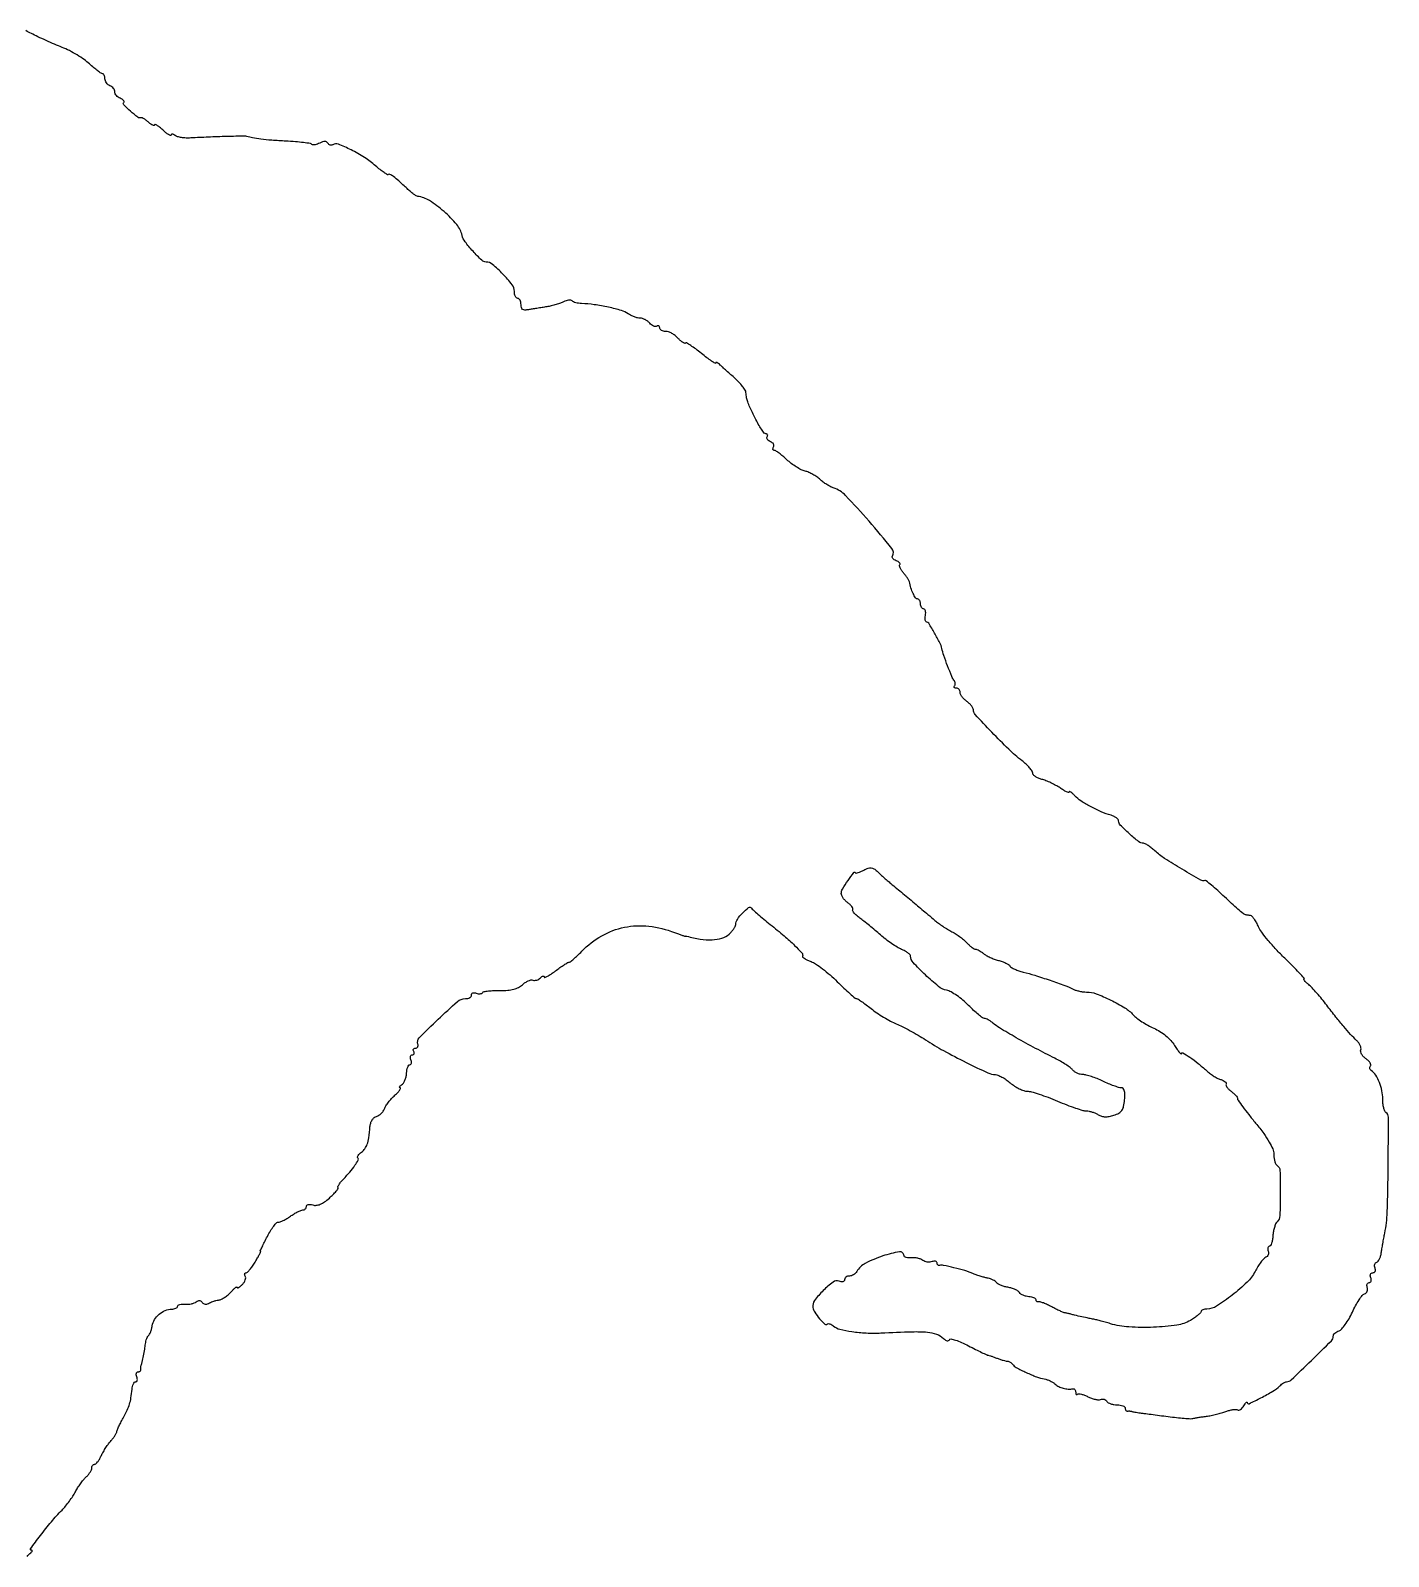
# Model space of a CAD drawing. Extents: x 0 to 823, y 1 to 610.
# Drawn here: x 411.4 to 822.7, y 121.1 to 583.1 of the extents above; entities that cross this region are included whole.
import ezdxf

# ---------------------------------------------------------------- set-up
doc = ezdxf.new("R2010")
doc.units = 0

msp = doc.modelspace()

# ---------------------------------------------------------------- linework, layer by layer
msp.add_lwpolyline([(410.439203, 121.099351, -0.093878), (411.498406, 122.234687, 0.037547), (411.830693, 122.519102, 0.137461), (411.965803, 122.758058, 0.315936), (411.904706, 122.915284, 0.143319), (411.68305, 122.984687, -0.607152), (411.447671, 123.458899, -0.00556), (414.423057, 127.440907, -0.012352), (417.763641, 131.592816, -0.016854), (420.987433, 135.152358, 0.020577), (422.078437, 136.375155, 0.013617), (423.232732, 137.862081, 0.013715), (424.277087, 139.370867, 0.025768), (425.021936, 140.652358, -0.021586), (425.711008, 141.861026, -0.015917), (426.572242, 143.138586, -0.016148), (427.465494, 144.296034, -0.034304), (428.243172, 145.117295, 0.031629), (428.915497, 145.819741, 0.032952), (429.483932, 146.592242, 0.034916), (429.881157, 147.321626, 0.107635), (430, 147.867295, -0.072466), (430.063064, 148.300137, -0.087332), (430.246599, 148.667268, -0.100472), (430.519353, 148.912701, -0.133904), (430.839485, 149, 0.187655), (431.234222, 149.153556, 0.038195), (431.756542, 149.711477, 0.035402), (432.2985, 150.49467, 0.026763), (432.78253, 151.422051, -0.02274), (433.335317, 152.502254, -0.013093), (434.092712, 153.752545, -0.013065), (434.920779, 154.970834, -0.021253), (435.693045, 155.954471, 0.014397), (436.387992, 156.815072, 0.017872), (436.98152, 157.655709, 0.016351), (437.425122, 158.385232, 0.114316), (437.541916, 158.78242, -0.086533), (437.646432, 159.226833, -0.007142), (438.130677, 160.317336, -0.009387), (438.755248, 161.607141, -0.007097), (439.487349, 163, 0.013574), (440.717588, 165.416066, 0.035596), (441.425704, 167.227415, 0.036007), (441.865297, 169.108925, 0.014165), (442.208461, 171.75, -0.037081), (442.360787, 172.611487, -0.052933), (442.630422, 173.339063, -0.066411), (442.967825, 173.839407, -0.214416), (443.325097, 174, 0.203006), (443.615192, 174.122845, 0.141883), (443.783785, 174.440625, 0.09251), (443.794159, 174.925395, 0.050871), (443.638374, 175.5, -0.055937), (443.488865, 176.074366, -0.100118), (443.516384, 176.559375, -0.147206), (443.710807, 176.877514, -0.184534), (444.031385, 177, 0.077818), (444.39249, 177.056543, 0.103422), (444.680683, 177.220313, 0.11996), (444.850929, 177.464337, 0.132511), (444.881579, 177.75, -0.030259), (444.850365, 178.0738, -0.02375), (444.854559, 178.426562, -0.024306), (444.890188, 178.755239, -0.052881), (444.955889, 179, 0.036017), (445.251435, 179.969455, 0.006387), (445.649536, 181.826925, 0.007401), (446.019951, 183.822219, 0.012625), (446.262384, 185.5, -0.029544), (446.406728, 186.305465, -0.031343), (446.643095, 187.072127, -0.033025), (446.929487, 187.700315, -0.108839), (447.224747, 188.04341, 0.114573), (447.527888, 188.403841, 0.028186), (447.841856, 189.116901, 0.027378), (448.117355, 189.99608, 0.024376), (448.307815, 190.934762, -0.099239), (448.99195, 192.813204, -0.07838), (450.39424, 194.46615, -0.078449), (452.235854, 195.606024, -0.099745), (454.19113, 196, 0.044093), (454.883572, 196.061183, 0.063898), (455.468644, 196.244659, 0.083694), (455.864419, 196.514554, 0.204088), (456, 196.832881, -0.253137), (456.164733, 197.137414, -0.075996), (456.660937, 197.363413, -0.055709), (457.38804, 197.48402, -0.035049), (458.25, 197.469368, 0.039364), (459.196656, 197.461438, 0.034139), (460.180098, 197.598586, 0.035643), (461.056327, 197.848722, 0.07931), (461.660972, 198.185046, -0.069971), (462.18616, 198.49008, -0.118114), (462.686968, 198.566456, -0.13297), (463.12708, 198.406704, -0.101507), (463.480071, 198.032246, 0.110583), (463.821739, 197.682591, 0.100448), (464.291762, 197.496788, 0.095336), (464.818251, 197.504089, 0.088787), (465.319098, 197.704758, -0.040111), (465.905798, 198.008714, -0.018542), (466.710259, 198.312202, -0.018229), (467.584026, 198.570297, -0.024115), (468.396677, 198.73718, 0.072182), (469.255849, 199.001479, 0.033209), (470.280618, 199.573266, 0.03202), (471.29772, 200.329517, 0.038263), (472.146677, 201.16912, -0.015775), (472.858923, 201.939826, -0.035524), (473.455586, 202.465501, -0.072492), (473.850721, 202.684703, -0.524605), (474, 202.581581, 0.418304), (474.137493, 202.445993, 0.120238), (474.459354, 202.5293, 0.051395), (474.962658, 202.870168, 0.021853), (475.563758, 203.420901, 0.049186), (476.115835, 204.093771, 0.059573), (476.485222, 204.821308, 0.070398), (476.628282, 205.491725, 0.157085), (476.504741, 205.992329, -0.061712), (476.327564, 206.378342, -0.131396), (476.312658, 206.703997, -0.1916), (476.456682, 206.917175, -0.150629), (476.725375, 207, 0.195923), (477.159152, 207.176759, 0.023075), (477.884981, 207.954688, 0.024853), (478.691772, 209.00518, 0.017919), (479.488607, 210.25, 0.006333), (480.203896, 211.496678, 0.011199), (480.75763, 212.545313, 0.005791), (481.174073, 213.403342, 0.549902), (481.112763, 213.5, -0.542254), (481.046667, 213.601537, -0.003182), (481.596143, 214.821875, -0.008398), (482.290887, 216.274039, -0.004839), (483.173504, 218, -0.017276), (484.14788, 219.713949, -0.025614), (485.127074, 221.136977, -0.023368), (486.006185, 222.179331, -0.245958), (486.514956, 222.359921, 0.125153), (487.056096, 222.418458, 0.022865), (487.990365, 222.816202, 0.023323), (489.065898, 223.396588, 0.019326), (490.15437, 224.109921, -0.017768), (491.250957, 224.833464, -0.020215), (492.350861, 225.444789, -0.019852), (493.317769, 225.884914, -0.097169), (493.90437, 226, 0.096402), (494.322548, 226.081382, 0.097286), (494.678159, 226.313545, 0.098541), (494.916254, 226.660073, 0.101739), (495, 227.067388, -0.205189), (495.155508, 227.430372, -0.134651), (495.561863, 227.648993, -0.087151), (496.189017, 227.681654, -0.046408), (496.950617, 227.515673, 0.105776), (498.00103, 227.413925, 0.0709), (499.17266, 227.7203, 0.05456), (500.482341, 228.446605, 0.028125), (501.951341, 229.614229, 0.013557), (503.090733, 230.686235, 0.02256), (503.98287, 231.656182, 0.018747), (504.607569, 232.459381, 0.367564), (504.584057, 232.749276, -0.293113), (504.524929, 233.019852, -0.041154), (504.778858, 233.562933, -0.03629), (505.224848, 234.2259, -0.022912), (505.833333, 234.933048, 0.011204), (508.13262, 237.481968, 0.02559), (509.720602, 239.526465, 0.027996), (510.683076, 241.084969, 0.332126), (510.58715, 241.746184, -0.256571), (510.4989, 242.049545, -0.08457), (510.680738, 242.4945, -0.059498), (511.092698, 243.008596, -0.036271), (511.686603, 243.512789, 0.077874), (512.732318, 244.561454, 0.076661), (513.413944, 245.885144, 0.046687), (513.874549, 247.859433, 0.011276), (514.254464, 251.196956, -0.053173), (514.476032, 252.306864, -0.064976), (514.919897, 253.266943, -0.074209), (515.530952, 253.976471, -0.114229), (516.244953, 254.352016, 0.076721), (516.960936, 254.663103, 0.050558), (517.669328, 255.217504, 0.049819), (518.264451, 255.915292, 0.066628), (518.64353, 256.655061, -0.057498), (519.066578, 257.519, -0.02178), (519.841573, 258.618987, -0.021231), (520.796435, 259.753145, -0.024287), (521.804116, 260.75, 0.017216), (522.704357, 261.615735, 0.038805), (523.308656, 262.343561, 0.080661), (523.544046, 262.825441, 0.497725), (523.405539, 263.015313, -0.185621), (523.192891, 263.101228, -0.334227), (523.161875, 263.277007, -0.105684), (523.386256, 263.553885, -0.028584), (523.847654, 263.884683, 0.104306), (524.375652, 264.399457, 0.045948), (524.844186, 265.260401, 0.042787), (525.189656, 266.299292, 0.044441), (525.347654, 267.368664, -0.030738), (525.468436, 268.376116, -0.046431), (525.706989, 269.226255, -0.057684), (526.01677, 269.818965, -0.248198), (526.356989, 269.999294, 0.211105), (526.63498, 270.122413, 0.13899), (526.793153, 270.440418, 0.089322), (526.796634, 270.925259, 0.048893), (526.638374, 271.5, -0.059765), (526.493584, 272.074174, -0.105471), (526.53372, 272.559375, -0.149855), (526.747127, 272.877971, -0.172457), (527.090402, 273, 0.113538), (527.43288, 273.078784, 0.184509), (527.63462, 273.29375, 0.157566), (527.659353, 273.617748, 0.079467), (527.5, 274, -0.091163), (527.35119, 274.381683, -0.169814), (527.399079, 274.70625, -0.175683), (527.636335, 274.922916, -0.098379), (528.024316, 275, 0.117327), (528.427402, 275.095906, 0.141836), (528.71119, 275.359734, 0.128475), (528.827395, 275.757127, 0.087898), (528.758457, 276.224628, -0.280563), (529.182759, 278.075843, -0.008902), (534.896842, 283.735594, -0.010893), (540.747874, 289.089185, -0.181775), (543.170435, 290, 0.058592), (543.870157, 290.082279, 0.077663), (544.462565, 290.325178, 0.096287), (544.859437, 290.684737, 0.162073), (545, 291.106989, -0.154099), (545.118415, 291.482083, -0.15229), (545.431218, 291.723326, -0.114223), (545.906415, 291.784115, -0.066643), (546.467975, 291.650663, 0.051109), (547.063155, 291.489603, 0.062781), (547.638008, 291.468467, 0.074914), (548.107265, 291.582404, 0.158682), (548.389655, 291.821458, -0.209845), (548.801696, 292.105494, -0.017115), (550.126264, 292.313306, -0.020689), (551.78445, 292.446286, -0.014363), (553.664397, 292.464955, 0.02319), (555.979925, 292.528828, 0.044462), (557.812367, 292.82984, 0.055104), (559.274585, 293.38319, 0.06965), (560.457606, 294.211698, -0.038493), (561.298142, 294.881836, -0.044676), (562.192159, 295.378207, -0.050148), (563.008663, 295.646374, -0.146926), (563.593034, 295.602673, 0.101241), (564.121115, 295.51495, 0.06264), (564.744128, 295.61696, 0.05913), (565.362488, 295.882443, 0.065528), (565.878145, 296.278145, -0.034825), (566.30974, 296.65347, -0.095848), (566.670455, 296.829965, -0.230895), (566.897528, 296.786317, -0.236005), (567, 296.581311, 0.516163), (567.215137, 296.428434, 0.036942), (568.008525, 296.772352, 0.027983), (569.11535, 297.434061, 0.014206), (570.433278, 298.381311, -0.00848), (571.795804, 299.384471, -0.011861), (573.048996, 300.23076, -0.008311), (574.114535, 300.889362, -0.135061), (574.516649, 301, 0.169453), (574.905965, 301.135842, 0.009241), (575.921593, 301.973931, 0.013518), (577.105721, 303.045265, 0.009395), (578.38654, 304.315509, -0.070373), (584.44029, 309.009274, -0.079887), (591.308153, 311.591039, -0.078283), (598.755118, 311.918121, -0.064174), (606.5, 310.018501, 0.004517), (607.667794, 309.579388, 0.006842), (608.692187, 309.220538, 0.003033), (609.567855, 308.933072, 0.147365), (609.75, 308.929701, -0.044246), (609.863913, 308.951099, -0.027425), (610, 308.956874, -0.02741), (610.13608, 308.947712, -0.043768), (610.25, 308.923489, 0.034769), (614.268455, 307.993251, 0.051308), (617.880371, 307.792768, 0.06163), (620.872001, 308.306862, 0.111022), (623.028168, 309.525492, 0.027048), (623.785313, 310.289098, 0.02971), (624.430547, 311.107443, 0.031043), (624.891324, 311.865442, 0.113929), (625.033269, 312.404988, -0.142576), (625.546735, 313.988199, -0.041506), (627.174929, 316.002372, -0.042871), (628.940248, 317.557934, -0.423), (629.819483, 317.412683, 0.056671), (630.320889, 316.840933, 0.004953), (631.764223, 315.555165, 0.006451), (633.525705, 314.056618, 0.004972), (635.484255, 312.466091, -0.008115), (639.741724, 308.963981, -0.017568), (642.872101, 306.107261, -0.014614), (645.07091, 303.82472, -0.266805), (645.279214, 302.87552, 0.289458), (645.366722, 302.544008, 0.042724), (645.938405, 302.096824, 0.037208), (646.785931, 301.629375, 0.023559), (647.833311, 301.207953, -0.063615), (649.234743, 300.509268, -0.015999), (651.313075, 299.020685, -0.016073), (653.597991, 297.151395, -0.01558), (655.782674, 295.120312, 0.005661), (657.811149, 293.15802, 0.008607), (659.621484, 291.504092, 0.004071), (661.183661, 290.147923, 0.178557), (661.584672, 290, -0.143438), (661.979967, 289.884218, -0.006812), (663.145784, 289.114586, -0.010719), (664.514241, 288.140627, -0.007467), (666.017898, 286.985825, 0.019005), (667.754501, 285.714722, 0.012657), (669.833148, 284.386688, 0.012752), (671.918354, 283.199102, 0.024247), (673.661802, 282.370369, -0.018322), (675.484527, 281.530273, -0.008002), (677.841279, 280.289732, -0.007906), (680.304893, 278.8911, -0.010462), (682.5, 277.535956, 0.017753), (687.998176, 274.251401, 0.010373), (694.798767, 270.691464, 0.006103), (701.403322, 267.506809, 0.10971), (703.685281, 267, -0.101587), (704.465611, 266.839805, -0.02561), (705.635779, 266.265625, -0.025069), (706.932896, 265.456907, -0.022974), (708.182369, 264.5, 0.031513), (709.479567, 263.541215, 0.029231), (710.919095, 262.726428, 0.030483), (712.286257, 262.155385, 0.08074), (713.326725, 261.972945, -0.065599), (714.569501, 261.793426, -0.010635), (716.909377, 261.080535, -0.011575), (719.642842, 260.113136, -0.009952), (722.471155, 258.972945, 0.008513), (725.271679, 257.834573, 0.010501), (727.921055, 256.873303, 0.00903), (730.166538, 256.156494, 0.072863), (731.234724, 256, -0.04965), (732.052627, 255.918582, -0.02665), (733.035916, 255.6657, -0.026267), (734.020658, 255.29781, -0.037065), (734.849436, 254.861956, 0.066939), (735.842394, 254.413077, 0.063697), (736.935743, 254.232516, 0.055353), (738.169829, 254.324189, 0.033799), (739.585867, 254.689255, 0.046262), (741.110039, 255.35596, 0.115124), (742.008027, 256.166145, 0.100715), (742.523002, 257.361569, 0.030436), (742.810365, 259.3273, 0.02109), (742.88223, 261.032012, 0.070487), (742.725548, 262.137569, 0.133742), (742.344473, 262.762717, 0.191661), (741.748195, 263, -0.074377), (740.974633, 263.11571, -0.012778), (739.562856, 263.5875, -0.013671), (737.921616, 264.23431, -0.011832), (736.236136, 265, 0.016314), (734.510024, 265.765562, 0.01658), (732.746875, 266.4125, 0.016595), (731.180163, 266.872065, 0.063119), (730.170751, 267, -0.062874), (729.347302, 267.103957, -0.044233), (728.465939, 267.415304, -0.044552), (727.661912, 267.872491, -0.068105), (727.071538, 268.413802, 0.06029), (726.35377, 269.092785, 0.014569), (725.009375, 270.028545, 0.014741), (723.392699, 271.018519, 0.014163), (721.699093, 271.925459, -0.006784), (715.858458, 274.943127, -0.00642), (709.992717, 278.17278, -0.004829), (704.89055, 281.133505, -0.049223), (702.921259, 282.580913, 0.027526), (702.245713, 283.124029, 0.028458), (701.521832, 283.583143, 0.029664), (700.852631, 283.905583, 0.097733), (700.374207, 284, -0.160246), (699.812701, 284.184701, -0.012634), (698.555717, 285.161956, -0.016157), (697.093451, 286.44039, -0.011642), (695.543359, 287.955596, 0.025015), (693.860934, 289.514414, 0.023673), (692.001005, 290.928117, 0.024387), (690.236523, 292.019232, 0.072339), (688.90827, 292.520147, -0.116514), (686.440224, 293.706832, -0.01958), (682.467258, 297.186631, -0.016437), (678.745443, 300.953001, -0.188842), (678, 302.856337, 0.196813), (677.827415, 303.277803, 0.037734), (677.192188, 303.83275, 0.035071), (676.303038, 304.40581, 0.025989), (675.25, 304.915032, -0.036119), (673.941914, 305.580583, -0.01412), (672.236058, 306.676648, -0.013891), (670.449934, 307.97109, -0.016802), (668.851472, 309.286353, 0.005222), (667.265511, 310.654131, 0.004081), (665.516045, 312.107049, 0.004127), (663.864858, 313.433159, 0.010048), (662.620291, 314.375941, -0.023954), (661.661706, 315.144945, -0.037164), (660.921905, 315.904071, -0.042263), (660.460578, 316.558903, -0.277521), (660.465258, 316.943786, 0.240219), (660.495122, 317.306855, 0.059544), (660.195498, 317.844549, 0.047767), (659.660769, 318.450803, 0.032016), (658.946439, 319.038604, -0.042022), (658.201724, 319.676792, -0.041651), (657.571767, 320.432294, -0.044899), (657.137377, 321.187397, -0.108498), (657, 321.81303, -0.135626), (657.372938, 323.162614, -0.016616), (659.048533, 325.762768, -0.014759), (660.815963, 328.160604, -0.583664), (661.34057, 328.08102, 0.372556), (661.52446, 327.982002, 0.025598), (662.139954, 328.152673, 0.026653), (662.930078, 328.463662, 0.015784), (663.837997, 328.913299, -0.032298), (665.142346, 329.506492, -0.113575), (666.05, 329.630762, -0.126366), (666.865508, 329.340897, -0.044386), (667.837997, 328.551862, 0.008086), (668.650726, 327.788371, 0.003589), (669.746162, 326.806424, 0.003551), (670.921266, 325.782944, 0.004786), (672, 324.874581, -0.001097), (675.658749, 321.839539, -0.000846), (679.636616, 318.513613, -0.00079), (683.237668, 315.482672, -0.00337), (685.373303, 313.654577, 0.02139), (686.402188, 312.8362, 0.010958), (687.756533, 311.895173, 0.010869), (689.196183, 310.985373, 0.016071), (690.5, 310.256564, -0.023215), (691.771179, 309.521978, -0.017056), (693.110565, 308.596732, -0.017308), (694.320114, 307.632057, -0.036316), (695.174264, 306.786302, 0.024339), (695.875825, 306.05757, 0.030074), (696.599273, 305.453645, 0.031056), (697.250141, 305.033354, 0.151264), (697.674264, 304.942499, -0.11524), (698.096123, 304.882943, -0.029923), (698.723638, 304.595498, -0.028802), (699.418844, 304.172166, -0.025893), (700.087056, 303.657489, 0.047073), (700.900036, 303.084401, 0.021192), (702.060649, 302.483757, 0.02076), (703.349299, 301.948505, 0.026571), (704.577039, 301.57002, -0.024782), (705.733313, 301.21809, -0.02757), (706.807514, 300.763751, -0.028453), (707.669618, 300.279086, -0.112516), (708.093695, 299.848398, 0.123162), (708.540973, 299.412832, 0.025501), (709.5248, 298.905566, 0.025362), (710.758498, 298.420877, 0.021537), (712.103712, 298.033228, -0.016085), (715.596902, 297.067707, -0.006767), (720.230324, 295.55601, -0.006213), (724.684618, 293.97369, -0.027501), (727.236431, 292.8684, 0.041449), (728.068504, 292.535209, 0.021868), (729.14617, 292.255092, 0.021606), (730.281652, 292.063256, 0.03105), (731.299278, 292, -0.091109), (734.195815, 291.467779, -0.022977), (738.61127, 289.551942, -0.023825), (742.885975, 287.200174, -0.071773), (745.437832, 285.077216, 0.046662), (746.478085, 284.119807, 0.018573), (748.06529, 283.002063, 0.018189), (749.878326, 281.915187, 0.021801), (751.661159, 281.031736, -0.036469), (753.529511, 280.036671, -0.032108), (755.319052, 278.741518, -0.033153), (756.858129, 277.287595, -0.050055), (757.96959, 275.818029, 0.01035), (758.747297, 274.599892, 0.023084), (759.399385, 273.714986, 0.041824), (759.845304, 273.250331, 0.644005), (759.996262, 273.318094, -0.573111), (760.439791, 273.575232, -0.019412), (762.550839, 272.268571, -0.022122), (765.08311, 270.393785, -0.01899), (767.576875, 268.208733, 0.029209), (768.531891, 267.405824, 0.020817), (769.686289, 266.617654, 0.021108), (770.854318, 265.956279, 0.041443), (771.841396, 265.550339, -0.035531), (772.646516, 265.23029, -0.061522), (773.251014, 264.840874, -0.092522), (773.57602, 264.44797, -0.271425), (773.568082, 264.110158, 0.229446), (773.528444, 263.724771, 0.064159), (773.814295, 263.171297, 0.050845), (774.341831, 262.553156, 0.034562), (775.053561, 261.961396, -0.025164), (775.798699, 261.365164, -0.030835), (776.428233, 260.733853, -0.032088), (776.877504, 260.152799, -0.149609), (777, 259.752577, 0.155701), (777.16787, 259.226568, 0.004144), (778.615625, 257.224709, 0.008289), (780.392361, 254.892352, 0.005534), (782.5, 252.278765, -0.013021), (784.94311, 249.154577, -0.02723), (786.642382, 246.578839, -0.034905), (787.683005, 244.472922, -0.0976), (788, 242.864446, 0.033565), (788.073698, 241.767827, 0.038695), (788.29375, 240.743245, 0.042306), (788.614847, 239.923829, 0.140716), (789, 239.5, -0.250905), (789.865591, 238.007525, -0.008865), (789.976879, 231.126794, -0.010218), (789.827088, 224.316802, -0.187909), (788.973344, 222.373344, 0.095399), (788.562587, 221.766683, 0.028897), (788.182661, 220.716682, 0.027786), (787.88444, 219.464706, 0.027), (787.723344, 218.175331, -0.025362), (787.575549, 216.960084, -0.039119), (787.313867, 215.934977, -0.045562), (786.988662, 215.205174, -0.270905), (786.643011, 215.001987, 0.198446), (786.362352, 214.885267, 0.142888), (786.197518, 214.584269, 0.094159), (786.184034, 214.125749, 0.052058), (786.329869, 213.582759, -0.090135), (786.439161, 213.003947, -0.095399), (786.333817, 212.435958, -0.099732), (786.031641, 211.967016, -0.108717), (785.579611, 211.668923, 0.116055), (784.958099, 211.246016, 0.022961), (784.088217, 210.205515, 0.023194), (783.167306, 208.870992, 0.019741), (782.319775, 207.384452, -0.080689), (779.902112, 204.135418, -0.026967), (775.420157, 200.235095, -0.02441), (770.680001, 196.898134, -0.138403), (767.75, 196.025312, 0.040879), (767.079532, 195.96063, 0.059527), (766.512205, 195.787123, 0.077451), (766.125173, 195.538879, 0.21248), (765.993677, 195.25, -0.2013), (765.824981, 194.857273, -0.019568), (765.036382, 194.153448, -0.02238), (763.986672, 193.364078, -0.015836), (762.743677, 192.570249, -0.099829), (758.67526, 191.141702, -0.024421), (751.566747, 190.501282, -0.025945), (744.129487, 190.582065, -0.056007), (738.5, 191.575296, 0.002689), (736.895186, 192.038776, 0.003234), (735.38125, 192.456644, 0.002767), (734.102241, 192.7932, 0.021635), (733.5, 192.920624, -0.009841), (732.066508, 193.188777, -0.002835), (729.860968, 193.659511, -0.002602), (727.683236, 194.14913, -0.013782), (726.5, 194.456204, 0.008693), (726.061551, 194.574765, 0.006334), (725.57036, 194.69187, 0.006402), (725.101602, 194.791081, 0.013978), (724.739522, 194.852419, -0.065753), (724.280288, 194.980097, -0.006796), (723.250825, 195.435001, -0.008363), (722.03568, 196.016602, -0.006594), (720.739522, 196.685341, 0.013473), (719.444081, 197.331301, 0.017887), (718.231297, 197.843837, 0.015328), (717.210191, 198.197501, 0.143558), (716.75, 198.205603, -0.103396), (716.464036, 198.187993, -0.129476), (716.220312, 198.291635, -0.128301), (716.057762, 198.502821, -0.100533), (716, 198.787196, 0.229574), (715.847918, 199.100964, 0.063543), (715.365493, 199.390949, 0.050488), (714.667186, 199.617272, 0.03435), (713.839977, 199.737101, -0.04309), (712.963925, 199.879657, -0.041994), (712.11736, 200.17093, -0.045151), (711.419538, 200.557204, -0.105747), (711.008973, 200.985481, 0.115173), (710.557633, 201.439074, 0.033633), (709.683894, 201.906588, 0.031854), (708.598728, 202.315521, 0.029336), (707.440295, 202.596605, -0.02485), (706.289598, 202.864911, -0.028799), (705.227914, 203.23611, -0.029766), (704.380774, 203.64893, -0.126738), (703.97789, 204.035775, 0.09941), (703.625337, 204.412893, 0.037314), (703.004316, 204.790482, 0.035148), (702.246985, 205.111953, 0.035785), (701.45659, 205.321896, -0.019851), (700.530012, 205.53668, -0.009116), (699.340373, 205.886131, -0.009012), (698.100188, 206.299821, -0.012316), (697, 206.719747, 0.024843), (694.405655, 207.636224, 0.013342), (691.127044, 208.519714, 0.009088), (687.970553, 209.220136, 0.112704), (686.75, 209.190499, -0.131741), (686.464506, 209.194278, -0.132921), (686.220312, 209.34049, -0.11339), (686.056552, 209.612951, -0.079006), (686, 209.968615, 0.186304), (685.876422, 210.28876, 0.146758), (685.555634, 210.482181, 0.099359), (685.066534, 210.50817, 0.055413), (684.487265, 210.35674, -0.073389), (683.816915, 210.206913, -0.054053), (683.055449, 210.233288, -0.054359), (682.322537, 210.421396, -0.077089), (681.737265, 210.751637, 0.075814), (681.102428, 211.111968, 0.036301), (680.202509, 211.382814, 0.034926), (679.202267, 211.533935, 0.041822), (678.25, 211.530632, -0.035049), (677.38804, 211.51598, -0.055709), (676.660938, 211.636587, -0.075996), (676.164733, 211.862586, -0.253137), (676, 212.167119, 0.462746), (674.633152, 213.327754, 0.040089), (669.59005, 212.077835, 0.038117), (664.287498, 209.840427, 0.143447), (661.70031, 207.37931, -0.069769), (661.286825, 206.851712, -0.054256), (660.7095, 206.405172, -0.055318), (660.064327, 206.101894, -0.08241), (659.45031, 206, 0.074737), (658.896173, 205.916705, 0.088618), (658.426029, 205.674822, 0.100673), (658.11174, 205.315166, 0.130105), (658, 204.893011, -0.173213), (657.866661, 204.519659, -0.152798), (657.519843, 204.291691, -0.105003), (656.986642, 204.254836, -0.056605), (656.346286, 204.420612, 0.255784), (654.508244, 204.172039, 0.036688), (651.522953, 201.613375, 0.037733), (648.915874, 198.601162, 0.198477), (648.39376, 196.522902, 0.110209), (648.967414, 195.02284, 0.033993), (650.446241, 193.088614, 0.029707), (652.053282, 191.464485, 0.398453), (652.818527, 191.485193, -0.213201), (653.10647, 191.595317, -0.067956), (653.567665, 191.506367, -0.053921), (654.115268, 191.252588, -0.037771), (654.67023, 190.858721, 0.11358), (656.565974, 189.904003, 0.024065), (660.221685, 189.192519, 0.024475), (664.563703, 188.778086, 0.023264), (669, 188.779416, -0.004039), (678.517008, 189.148306, -0.029584), (683.071868, 189.018523, -0.065875), (685.841875, 188.401435, -0.100686), (687.931548, 187.116071, 0.042304), (688.541435, 186.635274, 0.093659), (689.085789, 186.407524, 0.161258), (689.494116, 186.452738, 0.207661), (689.743608, 186.730824, -0.37942), (690.161619, 186.972256, -0.0264), (691.586828, 186.601801, -0.02701), (693.427858, 185.906526, -0.015875), (695.550932, 184.889195, 0.002275), (697.666623, 183.803696, 0.003623), (699.486962, 182.896697, 0.000847), (701.085492, 182.117974, 0.162019), (701.262682, 182.094742, -0.124974), (701.43177, 182.08496, -0.003186), (702.164663, 181.847919, -0.006601), (703.024805, 181.551004, -0.004434), (704, 181.1901, 0.009584), (705.022261, 180.823703, 0.010526), (706.026533, 180.508708, 0.010008), (706.894224, 180.275214, 0.051083), (707.388197, 180.205211, -0.080725), (707.773019, 180.127284, -0.047583), (708.195203, 179.920215, -0.046114), (708.588458, 179.625429, -0.058026), (708.888197, 179.283307, 0.120214), (709.996013, 178.295931, 0.01387), (713.003166, 176.802448, 0.017566), (716.173256, 175.469273, 0.048975), (718.5, 174.837599, -0.041527), (719.362381, 174.617186, -0.028169), (720.30067, 174.231982, -0.028438), (721.170762, 173.753545, -0.049546), (721.821429, 173.25, 0.075347), (722.870562, 172.521076, 0.052517), (724.226113, 172.023385, 0.049849), (725.737341, 171.799132, 0.05112), (727.25, 171.881579, -0.160889), (727.5355, 171.834789, -0.117605), (727.779688, 171.622505, -0.092074), (727.944205, 171.270687, -0.06353), (728, 170.833333, 0.048179), (728.039511, 170.424246, 0.143768), (728.16764, 170.177015, 0.260521), (728.354719, 170.119686, 0.14425), (728.570689, 170.237356, -0.22074), (728.9502, 170.376269, -0.038327), (729.723898, 170.251218, -0.035391), (730.67539, 169.948933, -0.025059), (731.695112, 169.483153, 0.032204), (732.766378, 169.012196, 0.033723), (733.873049, 168.691104, 0.035839), (734.859418, 168.54876, 0.109961), (735.523272, 168.647304, -0.085668), (736.059906, 168.753567, -0.079022), (736.61726, 168.678915, -0.081449), (737.109339, 168.439145, -0.100658), (737.457866, 168.068174, 0.12504), (737.882418, 167.657788, 0.047017), (738.641149, 167.313776, 0.042871), (739.576254, 167.078957, 0.040106), (740.559017, 167, -0.039081), (741.49372, 166.92683, -0.058208), (742.282961, 166.70625, -0.076538), (742.820624, 166.382793, -0.222681), (743, 166, 0.075146), (743.056406, 165.626809, 0.101574), (743.220312, 165.328536, 0.119953), (743.464378, 165.151665, 0.137085), (743.75, 165.118421, -0.031277), (744.073802, 165.148971, -0.02453), (744.426563, 165.142791, -0.025118), (744.755184, 165.104234, -0.05418), (745, 165.035088, 0.043817), (745.305188, 164.942034, 0.006415), (745.940625, 164.816171, 0.007208), (746.697611, 164.687555, 0.00613), (747.5, 164.573153, 0.000082), (748.653447, 164.423292, 0.000014), (750.821875, 164.141984, 0.000016), (753.3648, 163.812249, 0.000014), (756, 163.470706, 0.005411), (758.560668, 163.167035, 0.007367), (760.876415, 162.952255, 0.0051), (762.814296, 162.821154, 0.07981), (763.472902, 162.888521, -0.021505), (764.035314, 163.013233, -0.003928), (765.086692, 163.190847, -0.004219), (766.321349, 163.378786, -0.003821), (767.600451, 163.552496, 0.017187), (769.005142, 163.781649, 0.010922), (770.623416, 164.140003, 0.01097), (772.198022, 164.561765, 0.019921), (773.461466, 164.985349, -0.02538), (774.560253, 165.340439, -0.030537), (775.623883, 165.556897, -0.031781), (776.520422, 165.625319, -0.142504), (777.022456, 165.486122, 0.197042), (777.427056, 165.418969, 0.08977), (777.928905, 165.633331, 0.068229), (778.450605, 166.089967, 0.047122), (778.908131, 166.728968, -0.019688), (779.307476, 167.356716, -0.057847), (779.645244, 167.740651, -0.211353), (779.85389, 167.809133, -0.374698), (779.969591, 167.686015, 0.536867), (780.502299, 167.360839, 0.009359), (784.116578, 169.13391, 0.016832), (787.66729, 171.112846, 0.053929), (789.821429, 172.75, -0.024491), (790.379586, 173.228449, -0.027124), (790.963787, 173.632813, -0.027942), (791.494541, 173.919564, -0.110313), (791.854685, 174, 0.192041), (793.252197, 174.557313, 0.003206), (799.378778, 180.442861, 0.003127), (805.440392, 186.415441, 0.19921), (806, 187.764271, -0.135884), (806.128475, 188.228279, -0.066462), (806.514063, 188.712029, -0.058476), (807.080685, 189.141251, -0.052981), (807.75, 189.444662, 0.130432), (808.569911, 189.980841, 0.027099), (809.659012, 191.332977, 0.02675), (810.785664, 193.089192, 0.022466), (811.791318, 195.05929, -0.017475), (812.770855, 197.026452, -0.021928), (813.819502, 198.772702, -0.020785), (814.803668, 200.133317, -0.134965), (815.478176, 200.629999, 0.100626), (815.969186, 200.942637, 0.098304), (816.304021, 201.424524, 0.097563), (816.430976, 202.001001, 0.097473), (816.329869, 202.582759, -0.067135), (816.201595, 203.124886, -0.114806), (816.261736, 203.583685, -0.15237), (816.496833, 203.885752, -0.15293), (816.861626, 204, 0.163532), (817.223415, 204.121579, 0.151303), (817.452188, 204.440625, 0.109632), (817.502534, 204.92599, 0.062927), (817.361626, 205.5, -0.072198), (817.231944, 206.073832, -0.1207), (817.311402, 206.559635, -0.152772), (817.584311, 206.880009, -0.14144), (818, 207, 0.134293), (818.417836, 207.114286, 0.152164), (818.695571, 207.421647, 0.124479), (818.782673, 207.886795, 0.076105), (818.663166, 208.435392, -0.071238), (818.532058, 209.010415, -0.089831), (818.584964, 209.552741, -0.105428), (818.809793, 209.97782, -0.139), (819.170428, 210.223476, 0.149365), (819.600524, 210.529415, 0.049076), (820.016335, 211.195752, 0.043774), (820.35775, 212.069942, 0.037337), (820.564307, 213.038084, -0.006905), (820.743271, 214.227252, -0.00299), (821.012735, 215.804937, -0.002958), (821.319356, 217.479864, -0.003922), (821.619315, 219, 0.042938), (822.359162, 225.303229, 0.005337), (822.640174, 239.114682, 0.001559), (822.738611, 254.137263, 0.26085), (821.972443, 255.517031, -0.162331), (821.596164, 255.967988, -0.034558), (821.285655, 256.956264, -0.032764), (821.071353, 258.205954, -0.026088), (821, 259.572586, 0.050322), (820.743843, 262.111297, 0.045423), (819.98384, 264.640539, 0.04818), (818.863726, 266.797485, 0.09375), (817.52896, 268.195627, -0.084638), (817.212386, 268.51545, -0.108322), (817.0531, 268.89685, -0.120273), (817.075924, 269.279451, -0.122208), (817.272599, 269.605932, 0.250741), (817.388494, 269.988644, 0.090343), (817.171977, 270.534687, 0.062657), (816.664082, 271.159107, 0.037964), (815.926464, 271.76406, -0.04862), (815.173594, 272.40879, -0.05867), (814.611827, 273.150447, -0.069138), (814.312426, 273.872668, -0.156597), (814.345012, 274.456703, 0.131084), (814.407755, 275.04794, 0.061316), (814.195293, 275.794007, 0.054593), (813.762386, 276.569783, 0.050673), (813.162186, 277.255042, -0.018232), (811.281645, 279.14038, -0.010882), (809.178449, 281.510003, -0.009128), (806.791971, 284.425887, -0.005341), (804.035522, 288, 0.009566), (802.584019, 289.849539, 0.008932), (801.029951, 291.685656, 0.008944), (799.591692, 293.266697, 0.02985), (798.570518, 294.227764, -0.015047), (797.820198, 294.893174, -0.033072), (797.298193, 295.454529, -0.062255), (797.059683, 295.836124, -0.53683), (797.146734, 295.977764, 0.637402), (797.224686, 296.161373, 0.004234), (795.695767, 297.829406, 0.008709), (793.744468, 299.850628, 0.004839), (791.299092, 302.25, -0.013537), (788.709051, 304.881285, -0.014024), (786.296554, 307.61875, -0.013848), (784.344687, 310.09952, -0.05709), (783.388938, 311.75, 0.022405), (782.77462, 313.00364, 0.02955), (782.099237, 314.082031, 0.029946), (781.454428, 314.881889, 0.178462), (780.98658, 315.125, -0.007698), (780.554086, 315.186576, -0.005414), (780.069495, 315.268586, -0.005465), (779.607379, 315.357175, -0.011403), (779.25, 315.438271, -0.114218), (778.774266, 315.681964, -0.003743), (777.13983, 317.082075, -0.006983), (775.235611, 318.785451, -0.004781), (773.119633, 320.769816, 0.007116), (771.012633, 322.727343, 0.011102), (769.137732, 324.346074, 0.005458), (767.527504, 325.645767, 0.246715), (767.119633, 325.721843, -0.207702), (765.865954, 325.860576, -0.004163), (760.21926, 329.154813, -0.009733), (754.925931, 332.443375, -0.042306), (752.010218, 334.70598, 0.018249), (750.982911, 335.585422, 0.022038), (749.955058, 336.330824, 0.021357), (749.049937, 336.874196, 0.121123), (748.510218, 337.015973, -0.165271), (747.072002, 337.530216, -0.01618), (744.220595, 339.948192, -0.015071), (741.516518, 342.548438, -0.196167), (741, 343.8143, 0.172957), (740.840066, 344.262819, 0.060673), (740.339062, 344.743355, 0.051396), (739.611067, 345.180381, 0.040635), (738.75, 345.501274, -0.031499), (735.703718, 346.573638, -0.02275), (732.455547, 348.130463, -0.022832), (729.570671, 349.85227, -0.060953), (727.75, 351.40301, 0.017766), (727.077409, 352.084173, 0.040571), (726.514063, 352.535186, 0.087661), (726.146143, 352.699106, 0.487705), (726, 352.584915, -0.480417), (725.814735, 352.436601, -0.047829), (725.192188, 352.640302, -0.032952), (724.30564, 353.09925, -0.016623), (723.25, 353.786078, 0.025339), (721.99656, 354.570858, 0.017262), (720.5, 355.338987, 0.017429), (719.000924, 355.981333, 0.0332), (717.75, 356.373224, -0.039741), (716.696822, 356.718341, -0.051528), (715.805147, 357.204387, -0.061449), (715.189687, 357.749409, -0.180913), (714.990926, 358.269052, 0.149736), (714.793189, 358.897942, 0.02753), (714.041372, 359.872784, 0.027394), (713.001071, 360.952598, 0.021922), (711.771147, 362, -0.025968), (707.728933, 365.499129, -0.010648), (702.60359, 370.638108, -0.004525), (697.566328, 376.00501, -0.18835), (697, 377.455068, 0.12747), (696.864577, 377.97763, 0.039752), (696.4125, 378.6578, 0.036817), (695.765384, 379.366981, 0.033263), (695, 380, -0.038332), (694.234732, 380.646083, -0.039803), (693.5875, 381.393849, -0.043072), (693.139145, 382.128761, -0.115942), (693, 382.720759, 0.09002), (692.911351, 383.209151, 0.095361), (692.657292, 383.624223, 0.099751), (692.27843, 383.901938, 0.108853), (691.833333, 384, -0.057388), (691.43152, 384.046271, -0.172529), (691.20266, 384.193285, -0.253554), (691.167715, 384.407824, -0.113033), (691.324657, 384.657991, 0.139727), (691.510553, 384.992096, 0.086609), (691.536444, 385.443474, 0.074584), (691.401656, 385.941361, 0.063682), (691.121647, 386.407991, -0.070501), (690.468015, 387.531551, -0.005744), (689.219187, 390.707567, -0.008051), (688.05944, 393.914078, -0.029262), (687.476669, 396, 0.064959), (686.862329, 397.716672, 0.012213), (685.26653, 400.652905, 0.006057), (683.491901, 403.65161, 0.261827), (682.872205, 404, -0.268056), (682.611786, 404.150422, -0.085005), (682.450455, 404.5875, -0.058701), (682.407278, 405.233582, -0.034943), (682.5, 406, 0.043938), (682.578739, 406.766004, 0.071728), (682.495139, 407.4125, 0.103545), (682.271577, 407.843853, 0.225267), (681.942582, 408, -0.156575), (681.583084, 408.115406, -0.097434), (681.276884, 408.440625, -0.079542), (681.070191, 408.926405, -0.060958), (681, 409.5, 0.056959), (680.934428, 410.073739, 0.076307), (680.74051, 410.559375, 0.095369), (680.45362, 410.884904, 0.166062), (680.116631, 411, -0.253105), (679.512082, 411.326975, -0.033804), (678.777463, 412.635323, -0.034536), (678.103025, 414.348757, -0.030167), (677.634522, 416.21758, 0.088247), (677.486851, 416.608296, 0.014294), (677.049585, 417.296567, 0.01539), (676.480566, 418.084677, 0.012995), (675.832152, 418.883065, -0.029151), (675.234086, 419.670089, -0.044036), (674.81902, 420.423559, -0.053579), (674.621005, 421.045057, -0.251826), (674.72528, 421.391946, 0.255122), (674.803006, 421.656451, 0.131205), (674.640488, 421.972706, 0.077334), (674.236424, 422.300006, 0.040034), (673.648872, 422.581246, -0.049374), (673.0569, 422.878289, -0.078683), (672.632313, 423.251272, -0.110925), (672.435318, 423.637149, -0.203921), (672.487552, 423.979859, 0.318761), (672.341644, 426.271506, 0.008345), (665.404983, 434.550064, 0.012811), (658.326944, 442.305852, 0.125174), (654.589395, 444.630321, -0.044036), (653.701436, 445.000883, -0.020396), (652.618109, 445.627138, -0.020021), (651.526038, 446.382264, -0.02626), (650.596774, 447.161035, 0.036413), (649.626915, 447.94089, 0.023863), (648.408888, 448.698977, 0.024016), (647.144667, 449.326878, 0.041788), (646.037169, 449.705519, -0.055748), (644.866135, 450.142673, -0.022707), (643.383364, 450.980016, -0.022128), (641.856093, 452.033254, -0.026294), (640.51727, 453.162192, 0.012325), (639.302611, 454.245887, 0.016618), (638.148674, 455.161217, 0.013679), (637.157368, 455.854069, 0.145241), (636.690983, 455.995373, -0.159463), (636.435851, 456.080483, -0.189764), (636.302444, 456.294465, -0.12571), (636.324573, 456.620849, -0.059011), (636.504365, 457.007063, 0.148363), (636.618411, 457.43751, 0.123645), (636.486378, 457.893882, 0.099962), (636.11802, 458.308048, 0.069662), (635.569126, 458.611848, -0.061252), (635.014336, 458.906882, -0.092131), (634.631568, 459.296958, -0.120855), (634.477508, 459.716845, -0.167719), (634.564761, 460.104785, 0.082686), (634.704796, 460.446842, 0.161302), (634.676773, 460.737031, 0.182234), (634.487229, 460.929929, 0.108841), (634.169144, 461, -0.227766), (633.68344, 461.233359, -0.018683), (632.822548, 462.395312, -0.022115), (631.868676, 463.930144, -0.015109), (630.917473, 465.75, -0.003018), (629.32803, 469.07964, -0.023299), (628.667224, 470.674754, -0.042029), (628.330791, 471.928593, -0.023647), (628.125, 473.492286, 0.116887), (627.879203, 474.243332, 0.026499), (627.114531, 475.356291, 0.026048), (626.071535, 476.576986, 0.022725), (624.860638, 477.742286, -0.002002), (623.55893, 478.895013, -0.001901), (622.243776, 480.078091, -0.001886), (621.088664, 481.133135, -0.006714), (620.360638, 481.821429, 0.024741), (619.837549, 482.281425, 0.059693), (619.399687, 482.551445, 0.144699), (619.122531, 482.592183, 0.373362), (619, 482.450966, -0.578661), (618.804268, 482.338473, -0.014163), (617.715843, 483.014589, -0.016673), (616.305986, 484.01583, -0.008903), (614.628401, 485.341272, 0.010927), (612.918774, 486.680827, 0.017741), (611.403524, 487.733763, 0.01194), (610.144188, 488.502291, 0.339581), (609.788937, 488.455604, -0.309782), (609.493788, 488.400496, -0.044181), (608.925197, 488.714475, -0.037552), (608.235222, 489.258765, -0.023068), (607.505548, 489.993869, 0.044728), (606.674617, 490.761525, 0.038795), (605.681362, 491.410699, 0.040684), (604.682426, 491.856816, 0.084876), (603.845012, 492, -0.055452), (603.139242, 492.078514, -0.075013), (602.541972, 492.311086, -0.094424), (602.141368, 492.654975, -0.169892), (602, 493.059017, 0.09272), (601.932242, 493.421269, 0.171182), (601.739534, 493.645971, 0.174428), (601.451507, 493.69762, 0.096707), (601.113307, 493.570027, -0.165938), (600.682148, 493.471484, -0.078442), (600.124078, 493.620389, -0.064546), (599.529284, 493.981976, -0.050777), (598.990862, 494.51101, 0.057178), (598.39592, 495.080838, 0.04352), (597.631942, 495.562609, 0.044549), (596.82407, 495.891481, 0.074527), (596.100062, 496, -0.061681), (595.325588, 496.095905, -0.028213), (594.351759, 496.400159, -0.027416), (593.34915, 496.84076, -0.033896), (592.472506, 497.362243, 0.081491), (590.427292, 498.329532, 0.016421), (586.511955, 499.313922, 0.018126), (582.181244, 500.089571, 0.026775), (578.336429, 500.42662, -0.028763), (577.455504, 500.507373, -0.029529), (576.597521, 500.688422, -0.030905), (575.876572, 500.934396, -0.098479), (575.454946, 501.214816, 0.160874), (575.048118, 501.418523, 0.062297), (574.410025, 501.431782, 0.05325), (573.659593, 501.271789, 0.043763), (572.905901, 500.94964, -0.037028), (571.975644, 500.537138, -0.014735), (570.646994, 500.105836, -0.014488), (569.180226, 499.722792, -0.017669), (567.787384, 499.453278, 0.000675), (566.36412, 499.227749, 0.000513), (564.804731, 498.976851, 0.000518), (563.342628, 498.73851, 0.001214), (562.25, 498.556511, -0.043986), (561.165658, 498.47005, -0.1484), (560.494463, 498.679881, -0.176887), (560.122174, 499.198069, -0.068318), (560, 500.088056, 0.05033), (559.926169, 500.819668, 0.070303), (559.70625, 501.438366, 0.090432), (559.381743, 501.854532, 0.184075), (559, 502, -0.199898), (558.617911, 502.159116, -0.085197), (558.29375, 502.621319, -0.065215), (558.073532, 503.305512, -0.045318), (558, 504.11513, 0.166808), (557.307334, 506.133598, 0.026045), (554.510061, 509.366889, 0.025623), (551.397571, 512.291338, 0.177589), (549.465261, 513, -0.193939), (548.105893, 513.547875, -0.017074), (545.472446, 516.261473, -0.020842), (543.05195, 519.166964, -0.107983), (542.171345, 521.048331, 0.119096), (540.534697, 524.354026, 0.0382), (536.682248, 528.301961, 0.038293), (532.262314, 531.625379, 0.115325), (528.727273, 532.870056, -0.11749), (528.295896, 533.024017, -0.014474), (527.467979, 533.59734, -0.016464), (526.512129, 534.350794, -0.012922), (525.525421, 535.227273, 0.005185), (522.959824, 537.578267, 0.022776), (521.370525, 538.878955, 0.035425), (520.316124, 539.554046, 0.332521), (519.815049, 539.481715, -0.347042), (519.518307, 539.44674, -0.013093), (518.517985, 540.097744, -0.018646), (517.313063, 540.995619, -0.011426), (515.958493, 542.137815, 0.038592), (512.627941, 544.650048, 0.027188), (508.543151, 546.960386, 0.020956), (504.677989, 548.679372, 0.236819), (503.057572, 548.535581, -0.110055), (502.658534, 548.39696, -0.099906), (502.223263, 548.433622, -0.095013), (501.818681, 548.640482, -0.089016), (501.50841, 548.986392, 0.130041), (501.116223, 549.358098, 0.120285), (500.579599, 549.501163, 0.08734), (499.895044, 549.39552, 0.041034), (499.070795, 549.037888, -0.035333), (498.336844, 548.709456, -0.046217), (497.626418, 548.522174, -0.05395), (497.0365, 548.488163, -0.185896), (496.692421, 548.640913, 0.161552), (496.212213, 548.881866, 0.005779), (494.141885, 549.159208, 0.010125), (491.653693, 549.412281, 0.006863), (488.810938, 549.604132, -0.005213), (484.482467, 549.881901, -0.011371), (481.172492, 550.204817, -0.014303), (478.671047, 550.579278, -0.042645), (477, 551.028176, 0.093189), (476.291157, 551.143902, 0.000835), (470.86969, 551.00465, 0.003208), (465.271659, 550.815551, 0.003834), (460, 550.563101, -0.025891), (458.568392, 550.557732, -0.026825), (457.160937, 550.701304, -0.027787), (455.963347, 550.95763, -0.094637), (455.25, 551.306735, 0.039497), (454.769923, 551.610994, 0.093595), (454.367188, 551.735259, 0.189789), (454.109791, 551.666102, 0.237627), (454, 551.448131, -0.512971), (453.816031, 551.315999, -0.057676), (453.265625, 551.575329, -0.033726), (452.460213, 552.153931, -0.015951), (451.5, 553, 0.016606), (450.539724, 553.843893, 0.035436), (449.734375, 554.415111, 0.062978), (449.188455, 554.659097, 0.503352), (449, 554.519326, -0.380496), (448.845934, 554.346183, -0.131628), (448.485937, 554.398852, -0.057537), (447.922563, 554.722898, -0.024666), (447.25, 555.273753, 0.019125), (446.541475, 555.867296, 0.026437), (445.860006, 556.339756, 0.025252), (445.277774, 556.659995, 0.197727), (444.975553, 556.678741, -0.248643), (443.960406, 556.841451, -0.018893), (441.735009, 558.656237, -0.017928), (439.674016, 560.606297, -0.411813), (439.67704, 561.343707, 0.235297), (439.771874, 561.626829, 0.139938), (439.62463, 561.959183, 0.083966), (439.229159, 562.297827, 0.043577), (438.643128, 562.58345, -0.063042), (438.014871, 562.920434, -0.061029), (437.482669, 563.406529, -0.066107), (437.121789, 563.961315, -0.111634), (437, 564.5, 0.10329), (436.888365, 565.034631, 0.066733), (436.559375, 565.577337, 0.062945), (436.073469, 566.045533, 0.068785), (435.5, 566.361626, -0.081035), (434.926585, 566.696157, -0.065663), (434.440625, 567.217991, -0.06652), (434.112085, 567.840167, -0.088478), (434, 568.468615, 0.046987), (433.944768, 569.055062, 0.066703), (433.779688, 569.551515, 0.086526), (433.536492, 569.887282, 0.193657), (433.25, 570.004627, -0.150497), (432.808147, 570.143695, -0.011511), (431.785244, 570.88434, -0.014991), (430.590756, 571.849672, -0.010844), (429.316789, 572.992894, 0.035175), (427.732767, 574.28099, 0.017542), (425.565761, 575.692471, 0.017322), (423.209039, 577.003317, 0.024379), (421.017376, 577.993151, -0.007481), (418.752635, 578.925211, -0.004902), (416.170136, 580.063616, -0.004931), (413.675799, 581.222261, -0.009432), (411.700587, 582.209697, 0.003844), (410.036991, 583.06472, 0.005139)], format="xyb")

doc.saveas('drawing.dxf')
